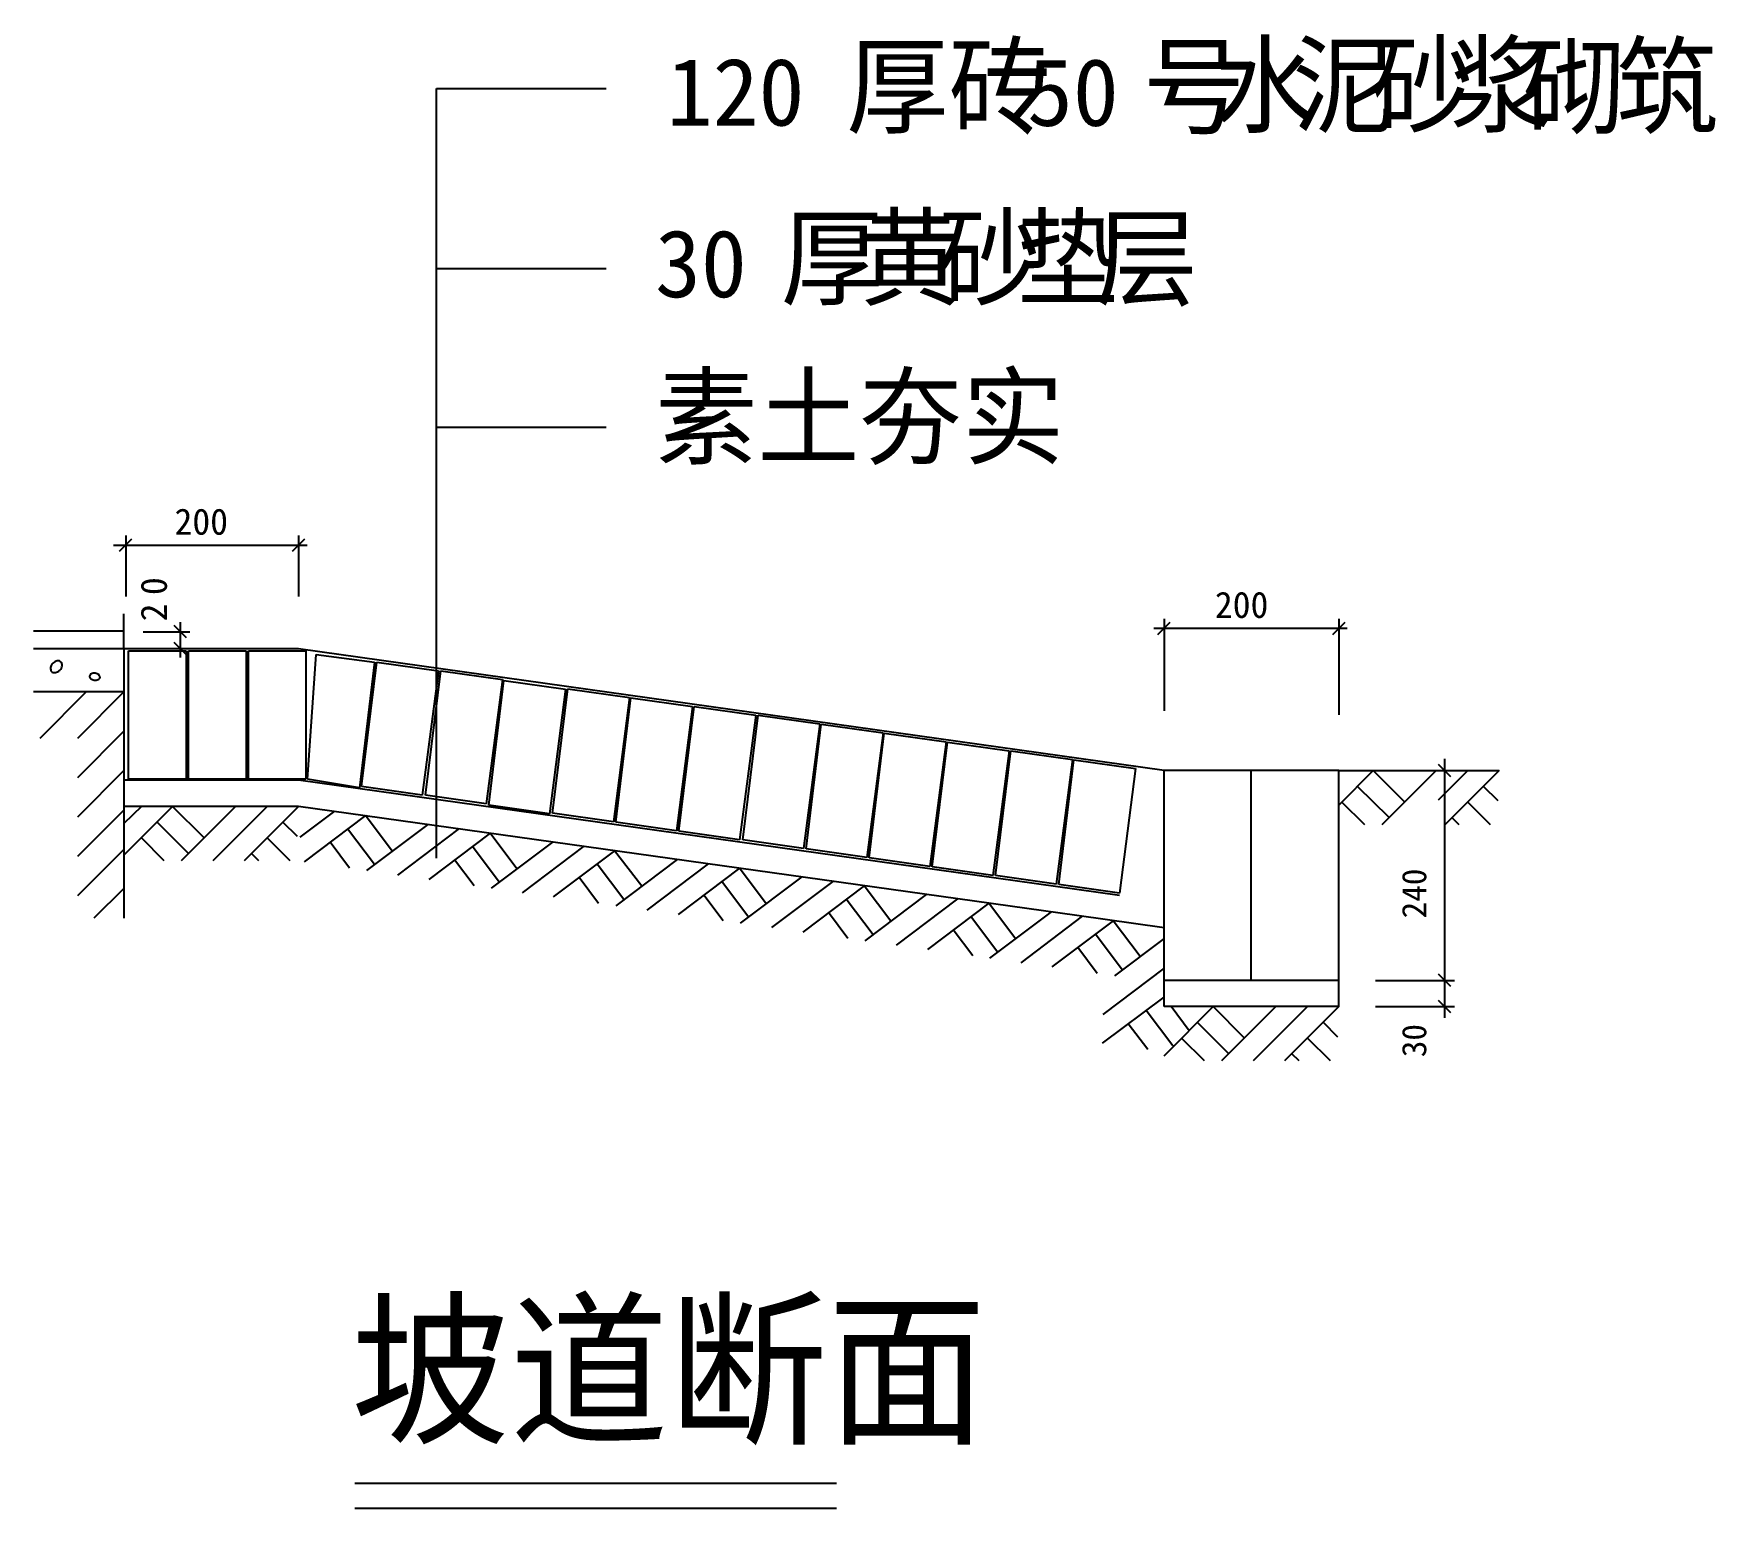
# Model space of a CAD drawing. Header units: metres. Extents: x 179.1 to 243.2, y 133.3 to 189.5.
import ezdxf

# ---------------------------------------------------------------- set-up
doc = ezdxf.new("R2010")
doc.units = ezdxf.units.M

msp = doc.modelspace()

# ---------------------------------------------------------------- linework, layer by layer
for p, q in [((194.45, 165.36), (194.45, 187.45)), ((194.45, 187.45), (200.91, 187.45)), ((194.45, 180.6), (200.91, 180.6)), ((194.45, 174.55), (200.91, 174.55)), ((182.13, 170.05), (189.52, 170.05)), ((182.6, 170.42), (182.6, 168.09)), ((189.19, 170.42), (189.19, 168.09)), ((182.53, 166.77), (182.53, 167.43)), ((182.53, 166.77), (179.09, 166.77)), ((183.26, 166.75), (185.05, 166.75)), ((184.68, 167.12), (184.68, 165.77)), ((221.79, 166.89), (229.17, 166.89)), ((222.19, 167.25), (222.19, 163.74)), ((228.85, 167.25), (228.85, 163.59)), ((189.19, 166.1), (182.53, 166.1)), ((222.19, 161.46), (189.19, 166.1)), ((182.71, 166.03), (184.9, 166.03)), ((182.71, 161.14), (182.71, 166.03)), ((184.9, 166.03), (184.9, 161.14)), ((184.99, 166.03), (187.19, 166.03)), ((184.99, 161.14), (184.99, 166.03)), ((187.19, 166.03), (187.19, 161.14)), ((187.28, 166.03), (189.47, 166.03)), ((187.28, 161.14), (187.28, 166.03)), ((189.47, 166.03), (189.47, 161.14)), ((189.53, 161.14), (189.86, 165.89)), ((189.86, 165.89), (192.09, 165.6)), ((192.09, 165.6), (191.51, 160.81)), ((191.59, 160.86), (192.17, 165.6)), ((192.17, 165.6), (194.52, 165.27)), ((194.52, 165.27), (193.9, 160.53)), ((194.03, 160.52), (194.61, 165.26)), ((194.45, 158.12), (194.45, 165.36)), ((194.61, 165.26), (196.96, 164.93)), ((196.96, 164.93), (196.34, 160.19)), ((196.44, 160.15), (197.01, 164.89)), ((197.01, 164.89), (199.37, 164.56)), ((181.09, 164.46), (179.33, 162.69)), ((182.53, 164.46), (180.76, 162.69)), ((199.37, 164.56), (198.75, 159.82)), ((198.87, 159.84), (199.45, 164.58)), ((199.45, 164.58), (201.81, 164.25)), ((201.81, 164.25), (201.19, 159.51)), ((201.28, 159.5), (201.86, 164.24)), ((201.86, 164.24), (204.21, 163.91)), ((204.21, 163.91), (203.6, 159.17)), ((203.69, 159.16), (204.27, 163.91)), ((204.27, 163.91), (206.62, 163.58)), ((206.62, 163.58), (206, 158.83)), ((206.13, 158.82), (206.71, 163.57)), ((206.71, 163.57), (209.06, 163.24)), ((182.53, 162.96), (180.76, 161.19)), ((209.06, 163.24), (208.44, 158.49)), ((208.54, 158.48), (209.11, 163.23)), ((209.11, 163.23), (211.47, 162.9)), ((211.47, 162.9), (210.85, 158.15)), ((210.94, 158.14), (211.52, 162.89)), ((211.52, 162.89), (213.88, 162.56)), ((213.88, 162.56), (213.26, 157.81)), ((213.35, 157.8), (213.93, 162.55)), ((213.93, 162.55), (216.28, 162.22)), ((216.28, 162.22), (215.66, 157.47)), ((215.76, 157.46), (216.34, 162.21)), ((216.34, 162.21), (218.69, 161.88)), ((218.69, 161.88), (218.07, 157.13)), ((218.17, 157.12), (218.75, 161.87)), ((218.75, 161.87), (221.1, 161.54)), ((232.88, 161.91), (232.88, 152.04)), ((182.53, 161.46), (180.76, 159.69)), ((184.9, 161.14), (182.71, 161.14)), ((187.19, 161.14), (184.99, 161.14)), ((189.47, 161.14), (187.28, 161.14)), ((191.51, 160.81), (189.53, 161.14)), ((221.1, 161.54), (220.48, 156.79)), ((228.85, 161.46), (222.19, 161.46)), ((230.16, 161.46), (228.85, 160.15)), ((231.36, 160.26), (230.16, 161.46)), ((232.56, 161.46), (230.49, 159.39)), ((233.76, 161.46), (232.63, 160.33)), ((234.96, 161.46), (232.89, 159.39)), ((193.9, 160.53), (191.59, 160.86)), ((196.34, 160.19), (194.03, 160.52)), ((230.76, 159.67), (229.56, 160.86)), ((234.92, 160.31), (234.36, 160.86)), ((182.53, 159.96), (180.76, 158.19)), ((183.2, 160.1), (182.53, 159.44)), ((184.39, 160.1), (182.53, 158.24)), ((185.59, 158.9), (184.39, 160.1)), ((186.79, 160.1), (184.72, 158.03)), ((187.99, 160.1), (185.92, 158.03)), ((189.19, 160.1), (187.12, 158.03)), ((190.56, 159.91), (189.24, 158.92)), ((191.74, 159.75), (189.4, 157.98)), ((192.76, 158.39), (191.74, 159.75)), ((198.75, 159.82), (196.44, 160.15)), ((201.19, 159.51), (198.87, 159.84)), ((229.84, 159.39), (228.96, 160.26)), ((233.43, 159.39), (233.16, 159.67)), ((234.63, 159.39), (233.76, 160.26)), ((184.99, 158.3), (183.8, 159.5)), ((189.15, 158.95), (188.59, 159.5)), ((192.09, 157.88), (191.06, 159.24)), ((194.12, 159.41), (191.78, 157.65)), ((195.31, 159.25), (192.96, 157.48)), ((196.49, 159.08), (194.15, 157.31)), ((197.51, 157.72), (196.49, 159.08)), ((203.6, 159.17), (201.28, 159.5)), ((206, 158.83), (203.69, 159.16)), ((182.53, 158.46), (180.76, 156.69)), ((184.07, 158.03), (183.2, 158.9)), ((188.87, 158.03), (187.99, 158.9)), ((191.13, 157.74), (190.39, 158.73)), ((196.84, 157.21), (195.82, 158.57)), ((198.87, 158.74), (196.53, 156.98)), ((198.87, 158.74), (196.53, 156.98)), ((200.06, 158.58), (197.72, 156.81)), ((201.24, 158.41), (198.9, 156.65)), ((202.27, 157.06), (201.24, 158.41)), ((208.44, 158.49), (206.13, 158.82)), ((210.85, 158.15), (208.54, 158.48)), ((187.67, 158.03), (187.39, 158.3)), ((195.88, 157.07), (195.14, 158.06)), ((201.59, 156.55), (200.57, 157.9)), ((203.62, 158.08), (201.28, 156.31)), ((204.81, 157.91), (202.47, 156.15)), ((206, 157.74), (203.66, 155.98)), ((206, 157.74), (203.66, 155.98)), ((207.02, 156.39), (206, 157.74)), ((213.26, 157.81), (210.94, 158.14)), ((215.66, 157.47), (213.35, 157.8)), ((200.63, 156.4), (199.89, 157.39)), ((206.34, 155.88), (205.32, 157.23)), ((208.37, 157.41), (206.03, 155.65)), ((209.56, 157.24), (207.22, 155.48)), ((218.07, 157.13), (215.76, 157.46)), ((220.48, 156.79), (218.17, 157.12)), ((182.53, 156.97), (181.39, 155.84)), ((205.38, 155.74), (204.64, 156.72)), ((210.75, 157.07), (208.41, 155.31)), ((211.09, 155.21), (210.07, 156.56)), ((211.77, 155.72), (210.75, 157.07)), ((213.12, 156.74), (210.78, 154.98)), ((213.12, 156.74), (210.78, 154.98)), ((214.31, 156.57), (211.97, 154.81)), ((210.13, 155.07), (209.39, 156.05)), ((215.5, 156.41), (213.16, 154.64)), ((215.84, 154.54), (214.82, 155.9)), ((216.52, 155.05), (215.5, 156.41)), ((217.87, 156.07), (215.53, 154.31)), ((219.06, 155.91), (216.72, 154.14)), ((214.89, 154.4), (214.14, 155.39)), ((220.25, 155.74), (217.91, 153.98)), ((220.59, 153.87), (219.57, 155.23)), ((221.27, 154.38), (220.25, 155.74)), ((219.64, 153.73), (218.9, 154.72)), ((222.19, 155.07), (220.29, 153.64)), ((222.19, 153.94), (219.85, 152.17)), ((230.24, 153.47), (233.25, 153.47)), ((222.18, 152.83), (219.83, 151.07)), ((222.19, 152.82), (222.18, 152.83)), ((222.52, 150.97), (221.5, 152.32)), ((224.05, 152.47), (222.17, 150.58)), ((223.14, 151.55), (222.45, 152.47)), ((225.25, 151.27), (224.05, 152.47)), ((226.45, 152.47), (224.38, 150.4)), ((227.65, 152.47), (225.58, 150.4)), ((228.85, 152.47), (226.78, 150.4)), ((230.24, 152.47), (233.25, 152.47)), ((221.56, 150.83), (220.82, 151.81)), ((224.65, 150.67), (223.45, 151.87)), ((228.81, 151.31), (228.25, 151.87)), ((223.73, 150.4), (222.85, 151.27)), ((227.33, 150.4), (227.05, 150.67)), ((228.53, 150.4), (227.65, 151.27)), ((209.7, 133.35), (191.34, 133.35))]:
    msp.add_line(p, q)
for points in [[(182.36, 169.82), (182.83, 170.29)], [(188.96, 169.82), (189.43, 170.29)], [(182.53, 166.1), (182.53, 166.77)], [(184.92, 166.52), (184.45, 166.99)], [(221.95, 166.65), (222.42, 167.12)], [(228.62, 166.65), (229.09, 167.12)], [(182.53, 166.1), (179.09, 166.1)], [(182.53, 166.1), (182.53, 155.84)], [(184.92, 165.87), (184.45, 166.34)], [(182.53, 164.46), (179.09, 164.46)], [(233.11, 161.23), (232.64, 161.7)], [(189.19, 161.1), (182.53, 161.1)], [(218.86, 156.93), (189.19, 161.1)], [(222.19, 152.47), (222.19, 161.46)], [(225.51, 153.47), (225.51, 161.46)], [(228.85, 161.46), (234.96, 161.46)], [(228.85, 152.47), (228.85, 161.46)], [(189.19, 160.1), (182.53, 160.1)], [(218.86, 155.94), (189.19, 160.1)], [(220.49, 156.7), (218.86, 156.93)], [(222.19, 155.47), (218.86, 155.94)], [(228.85, 153.47), (222.19, 153.47)], [(233.11, 153.23), (232.64, 153.7)], [(233.11, 152.23), (232.64, 152.7)], [(228.85, 152.47), (222.19, 152.47)], [(209.7, 134.3), (191.34, 134.3)]]:
    msp.add_lwpolyline(points)
for points in [[(179.82, 165.55, 0.07), (179.76, 165.47, 0.08), (179.73, 165.39, 0.11), (179.74, 165.3, 0.13), (179.77, 165.24, 0.13), (179.83, 165.2, 0.11), (179.92, 165.2, 0.08), (180, 165.23, 0.07), (180.09, 165.29, 0.07), (180.15, 165.37, 0.08), (180.18, 165.46, 0.11), (180.17, 165.54, 0.13), (180.14, 165.6, 0.13), (180.07, 165.64, 0.11), (179.99, 165.64, 0.08), (179.9, 165.61, 0.07), (179.82, 165.55, 0.07)], [(181.44, 165.17, 0.07), (181.36, 165.17, 0.08), (181.29, 165.15, 0.11), (181.24, 165.11, 0.14), (181.22, 165.06, 0.14), (181.23, 165.01, 0.11), (181.27, 164.96, 0.08), (181.33, 164.93, 0.07), (181.4, 164.91, 0.07), (181.48, 164.91, 0.08), (181.55, 164.93, 0.11), (181.6, 164.97, 0.14), (181.62, 165.01, 0.14), (181.61, 165.06, 0.11), (181.57, 165.12, 0.08), (181.51, 165.15, 0.07), (181.44, 165.17, 0.07)]]:
    msp.add_lwpolyline(points, format="xyb")

# ---------------------------------------------------------------- texts
for s, height, p in [('厚砖', 3, (210.07, 186.04)), ('号', 3, (221.38, 186.03)), ('水', 3, (224.08, 186.09)), ('泥', 3, (227.08, 186.09)), ('砂', 3, (230.08, 186.09)), ('浆', 3, (233.08, 186.09)), ('砌', 3, (235.88, 186.03)), ('筑', 3, (239.41, 186.04)), ('120', 2.57, (203.23, 186.04)), ('50', 2.57, (216.96, 186.03)), ('厚', 3, (207.57, 179.5)), ('黄', 3, (210.56, 179.51)), ('砂', 3, (213.57, 179.5)), ('垫', 3, (216.57, 179.5)), ('层', 3, (219.57, 179.5)), ('30', 2.57, (202.78, 179.5)), ('素土夯实', 3, (202.78, 173.44)), ('200', 1, (184.46, 170.45)), ('200', 1, (224.12, 167.28)), ('坡道断面', 4.66, (191.18, 136.29))]:
    msp.add_text(s, height=height).set_placement(p)
for s, height, p in [('0', 1, (184.17, 168.15)), ('2', 1, (184.17, 167.15)), ('240', 0.93, (232.18, 155.83)), ('30', 0.93, (232.18, 150.54))]:
    msp.add_text(s, height=height, rotation=90).set_placement(p)

doc.saveas('drawing.dxf')
